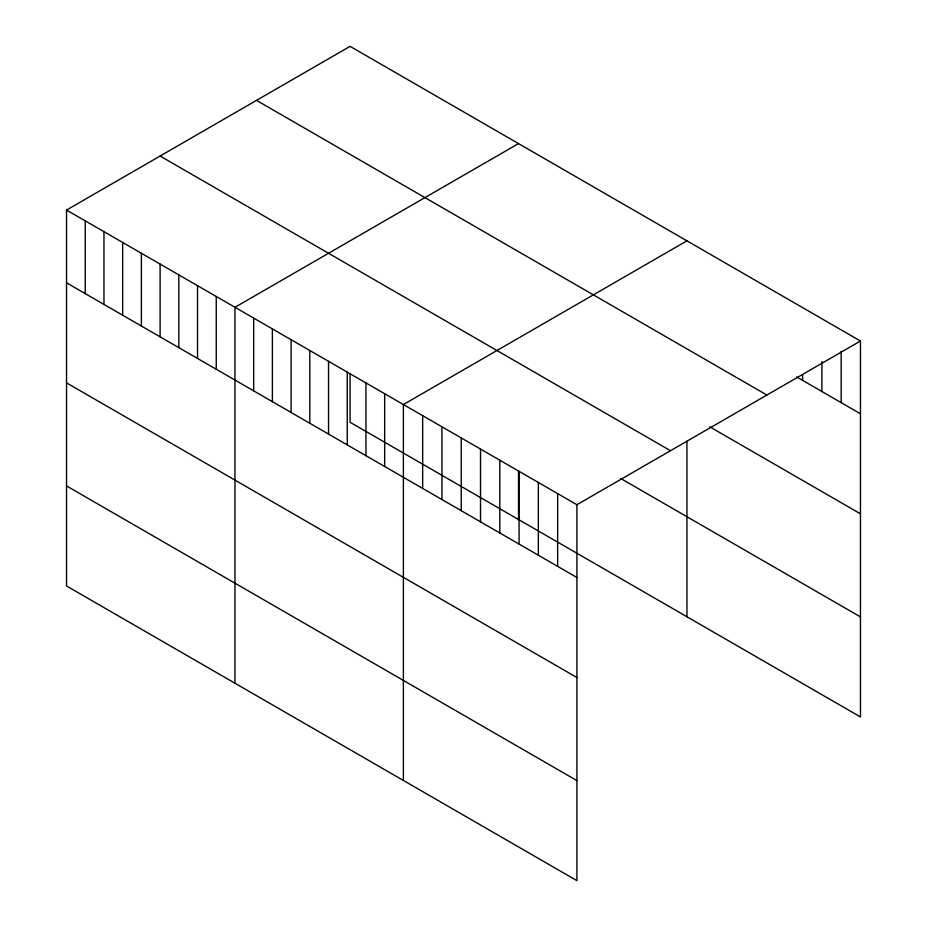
<?xml version="1.0" encoding="UTF-8"?>
<svg xmlns="http://www.w3.org/2000/svg" width="927" height="927" viewBox="0 0 927 927"><rect width="100%" height="100%" fill="white"/><g stroke="black" fill="none" stroke-linecap="round" stroke-linejoin="round"><path stroke-width="1.39" d="M66.535 210.058L576.918 504.728L576.918 880.65L66.535 585.98L66.535 210.058L350.082 46.35L860.465 341.02L860.465 716.942L350.082 422.272L350.082 373.685M518.506 143.592L234.96 307.3L234.96 683.222M686.942 240.835L403.384 404.543L403.384 780.464M576.918 504.728L860.465 341.02M796.606 376.907L860.465 413.778M256.512 100.371L766.896 395.041M709.839 426.86L860.465 513.825M160.104 156.037L670.488 450.707M620.812 478.541L860.465 616.895M66.535 282.816L576.918 577.486M66.535 382.863L576.918 677.533M66.535 485.933L576.918 780.604M841.183 351.287L841.183 402.642M821.901 361.553L821.901 391.518M802.631 374.682L802.631 380.383M686.942 441.125L686.942 616.756M557.637 493.593L557.637 566.351M538.355 482.457L538.355 555.227M519.074 471.333L519.074 544.091M518.506 470.916L518.506 519.514M499.792 460.198L499.792 532.955M480.51 449.062L480.51 521.831M461.229 437.938L461.229 510.696M441.947 426.802L441.947 499.56M422.666 415.667L422.666 488.425M384.67 393.732L384.67 466.49M365.956 382.932L365.956 455.69M347.243 372.121L347.243 444.879M328.529 361.321L328.529 434.079M309.815 350.51L309.815 423.28M291.101 339.711L291.101 412.469M272.387 328.911L272.387 401.669M253.674 318.1L253.674 390.858M216.246 296.489L216.246 369.247M197.532 285.69L197.532 358.448M178.818 274.879L178.818 347.648M160.104 264.079L160.104 336.837M141.391 253.28L141.391 326.037M122.677 242.468L122.677 315.226M103.963 231.669L103.963 304.427M85.249 220.858L85.249 293.616"/></g></svg>
